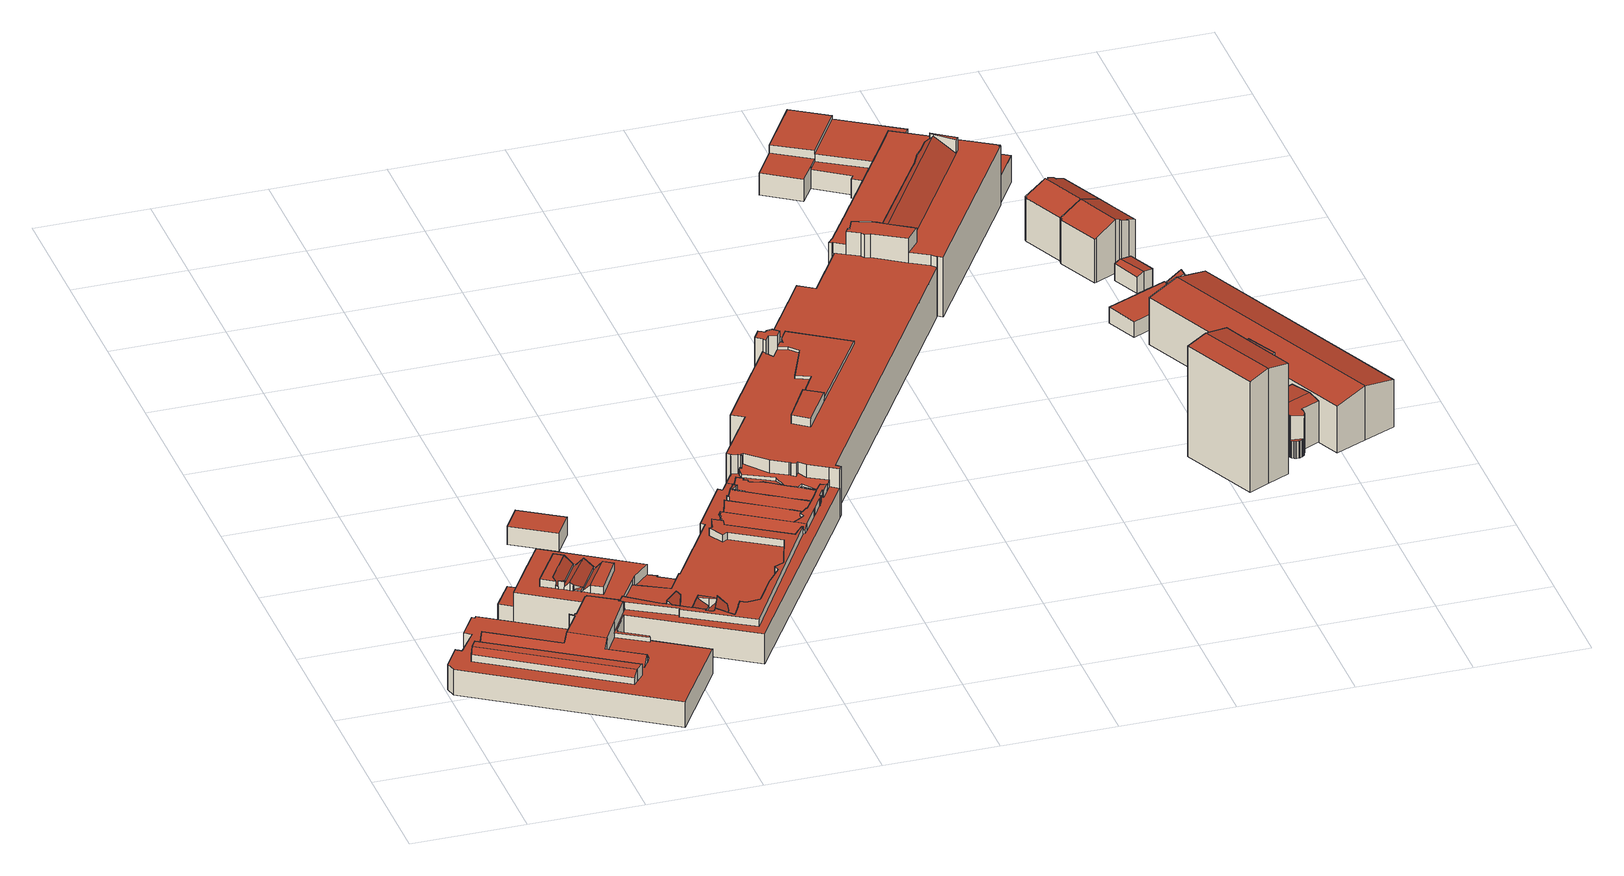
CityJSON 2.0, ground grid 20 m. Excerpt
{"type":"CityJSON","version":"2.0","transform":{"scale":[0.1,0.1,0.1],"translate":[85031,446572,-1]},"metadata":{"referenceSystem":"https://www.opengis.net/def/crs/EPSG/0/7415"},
"CityObjects":{
"building1":{"type":"Building","attributes":{"b3_dak_type":"horizontal","b3_h_dak_50p":3.51,"b3_h_dak_70p":3.52,"b3_h_dak_max":3.62,"b3_h_dak_min":3.38,"b3_h_maaiveld":0.112,"b3_kas_warenhuis":false,"b3_mutatie_ahn3_ahn4":false,"b3_opp_buitenmuur":95.27,"b3_opp_dak_plat":46.3,"b3_opp_dak_schuin":0,"b3_opp_grond":46.3,"b3_opp_scheidingsmuur":0,"b3_reconstructie_onvolledig":false,"b3_rmse_lod12":0.0266,"b3_rmse_lod13":0.0266,"b3_rmse_lod22":0.0247,"b3_val3dity_lod12":"[]","b3_val3dity_lod13":"[]","b3_val3dity_lod22":"[]","b3_volume_lod12":157.82,"b3_volume_lod13":157.82,"b3_volume_lod22":157.44,"geconstateerd":false,"oorspronkelijkbouwjaar":1960,"status":"Pand in gebruik"},"children":["building1-1"]},
"building1-1":{"type":"BuildingPart","parents":["building1"],"geometry":[{"type":"Solid","lod":"2.2","boundaries":[[[[0,1,2,3]],[[4,2,1,5]],[[6,3,2,4]],[[7,0,3,6]],[[5,1,0,7]],[[5,7,6,4]]]],"semantics":{"surfaces":[{"type":"GroundSurface"},{"type":"WallSurface","on_footprint_edge":true},{"type":"RoofSurface"}],"values":[[0,1,1,1,1,2]]}}]},
"building2":{"type":"Building","attributes":{"b3_bag_bag_overlap":0,"b3_dak_type":"slanted","b3_h_dak_50p":6.86,"b3_h_dak_70p":9.12,"b3_h_dak_max":14.12,"b3_h_dak_min":3.31,"b3_h_maaiveld":-0.195,"b3_kas_warenhuis":false,"b3_mutatie_ahn3_ahn4":false,"b3_opp_buitenmuur":5108.9,"b3_opp_dak_plat":5288.25,"b3_opp_dak_schuin":745.7,"b3_opp_grond":4323.43,"b3_opp_scheidingsmuur":15.75,"b3_reconstructie_onvolledig":false,"b3_rmse_lod12":2.94,"b3_rmse_lod13":1.24,"b3_rmse_lod22":0.216,"b3_val3dity_lod12":"[]","b3_val3dity_lod13":"[]","b3_val3dity_lod22":"[]","b3_volume_lod12":40220.3,"b3_volume_lod13":36180.84,"b3_volume_lod22":33093.93,"geconstateerd":false,"oorspronkelijkbouwjaar":1945,"status":"Pand in gebruik"},"children":["building2-1"]},
"building2-1":{"type":"BuildingPart","parents":["building2"],"geometry":[{"type":"Solid","lod":"2.2","boundaries":[[[[8,9,10,11,12,13,14,15,16,17,18,19,20,21,22,23,24,25,26,27,28,29,30,31,32,33,34,35,36,37,38,39,40,41,42,43,44,45,46,47,48,49,50,51,52,53,54,55,56,57,58,59,60,61,62,63,64,65,66,67,68,69,70,71,72,73,74,75,76,77,78,79,80,81,82,83,84,85,86,87,88,89,90,91],[92,93,94,95]],[[96,51,50,97]],[[98,24,23,99,100]],[[101,102,103,104]],[[105,58,57,106]],[[107,42,41,108]],[[108,41,40,109,110]],[[111,52,51,96]],[[97,50,49,112,113]],[[114,115,116,117,118]],[[119,120,82,81,121]],[[122,123,124,125]],[[126,30,29,127]],[[128,39,38,129]],[[130,33,32,131]],[[132,34,33,130]],[[133,35,34,132]],[[134,31,30,126]],[[135,136,137,138]],[[139,25,24,98]],[[140,141,95,94,142]],[[143,12,11,144]],[[145,20,19,146]],[[147,15,14,148]],[[149,17,16,150]],[[151,152,120,119]],[[153,154,155,156]],[[157,158,159,160]],[[161,162,79,78,163]],[[163,78,77,164]],[[165,166,63,62,167]],[[167,62,61,168]],[[168,61,60,169]],[[170,73,72,171]],[[172,74,73,170]],[[104,103,173,174]],[[164,77,76,175]],[[176,84,83,177]],[[177,83,82,120]],[[178,71,70,179]],[[179,70,69,180]],[[181,182,183,184]],[[185,186,182,181]],[[180,69,68,187]],[[188,67,66,189]],[[171,72,71,178]],[[187,68,67,188]],[[190,191,192]],[[191,190,193,194]],[[146,19,18,195,196]],[[195,18,17,149]],[[189,66,65,197]],[[197,65,64,198]],[[199,200,201,202]],[[203,204,205,206]],[[169,60,59,207]],[[208,209,210]],[[211,212,210]],[[213,214,215,216]],[[217,218,214,213]],[[219,220,221,222]],[[223,224,225,226]],[[227,228,224,223]],[[229,230,231,232]],[[232,231,220,219]],[[233,234,235,236,237]],[[238,239,240,241]],[[242,243,239,238,244]],[[245,27,26,246]],[[247,245,248,249]],[[250,53,52,111]],[[251,252,28,27,245,247]],[[253,92,95,141]],[[194,193,254]],[[129,38,37,255]],[[256,36,35,133]],[[257,255,37,36,256]],[[112,49,48,258]],[[259,260,261,262]],[[263,264,54,53,250]],[[265,266,267,268]],[[266,269,270,271]],[[272,273,274,275]],[[276,277,273,272]],[[278,279,280,281]],[[241,240,166,165]],[[282,283,284,285]],[[286,287,283,282]],[[288,289,290,291]],[[292,293,294,295]],[[296,297,293,292]],[[152,85,84,176]],[[209,208,298]],[[299,300,298]],[[301,302,303,304]],[[305,306,307,308,309]],[[308,307,310,311]],[[312,313,314,315]],[[315,314,316,317]],[[318,319,320]],[[319,318,321,322,323]],[[324,325,326,327]],[[328,329,330,331]],[[332,333,331]],[[334,335,336]],[[160,159,336]],[[337,338,339]],[[340,341,333,332]],[[342,343,344,345]],[[346,347,341,340]],[[348,349,350,106,351]],[[352,353,354,355]],[[150,16,15,147]],[[356,357,358,359]],[[311,360,361]],[[362,363,364,365]],[[366,367,368,369]],[[370,371,372,373]],[[226,225,230,229]],[[374,375,376,377]],[[375,378,350,349]],[[379,380,381,382]],[[380,383,384,385]],[[386,387,302,301]],[[388,389,390,391,392]],[[393,394,389,388]],[[394,393,346]],[[395,43,42,107]],[[396,397,398,399]],[[400,401,162,161]],[[402,80,79,162]],[[373,372,403,404]],[[405,406,407,408]],[[409,75,74,172]],[[410,411,412,413,414,415]],[[416,417,418]],[[415,414,418]],[[419,329,328]],[[420,421,419,422]],[[423,86,85,152,151]],[[222,221,424,425]],[[382,381,420]],[[426,421,420]],[[425,424,427,428]],[[417,429,430,431]],[[404,403,429,417,416]],[[432,433,434]],[[412,411,434]],[[285,284,435,436]],[[437,56,55,438]],[[438,55,54,264]],[[439,440,441,442,443]],[[443,442,401,400]],[[444,445,446,447]],[[295,294,448,449]],[[450,90,89,451]],[[451,89,88,452]],[[453,454,455,456]],[[142,94,93,457,458,459]],[[212,460,461]],[[462,463,454,453]],[[436,435,464,465]],[[433,432,387,386]],[[466,467,235,234]],[[468,469,470,471]],[[471,470,472,473]],[[474,475,335,334]],[[476,477,478,479,316]],[[144,11,10,480]],[[481,482,469,468]],[[483,484,485,486]],[[110,109,487,488]],[[109,40,39,128]],[[489,44,43,395,490]],[[490,395,488,123,122]],[[491,46,45,124]],[[125,124,45,44,489]],[[385,384,492,493]],[[493,492,494,495]],[[345,344,496,497]],[[414,413,498,499]],[[500,501,502,503]],[[237,236,367,366]],[[392,391,504]],[[505,506,228,227]],[[507,508,509,510]],[[503,502,511,508,507]],[[512,513,514]],[[514,513,515,516]],[[330,329,517]],[[518,519,347,346]],[[422,419,520,521]],[[521,520,519,518]],[[522,450,200,199]],[[523,524,289,288]],[[244,238,467,466,525]],[[526,527,528,529]],[[530,531,532]],[[529,528,532]],[[533,534,535]],[[304,303,535]],[[536,537,538,539]],[[540,541,542,538]],[[499,498,534,533,543]],[[198,64,63,166]],[[300,299,544]],[[480,10,9,545]],[[546,547,548]],[[323,322,548]],[[478,477,549]],[[148,14,13,484,483]],[[484,13,12,143]],[[377,376,550,551]],[[552,553,554]],[[351,106,57,56,437]],[[555,556,202,557]],[[399,398,556,555,558]],[[559,560,440,439]],[[560,561,562,563]],[[564,565,22,21,566]],[[567,568,565,564]],[[566,21,20,145]],[[497,496,204,203]],[[569,570,541,540]],[[113,112,571,572,573]],[[574,575,576,577]],[[475,474,578]],[[553,552,578]],[[206,205,579,580]],[[551,550,383,380,379]],[[581,582,255,257]],[[118,117,583,582,581,584]],[[123,488,487,583,117]],[[100,99,585,586]],[[99,23,22,565]],[[587,216,215,568,567]],[[459,458,216,587]],[[588,589,590,591]],[[121,81,80,402]],[[592,593,594,595]],[[596,597,598,599,600]],[[600,599,601,602]],[[603,592,604]],[[605,396,604]],[[524,523,529]],[[599,598,363,362]],[[606,607,397,396,605]],[[595,594,607,606]],[[243,242,608]],[[609,610,243]],[[184,183,611,612]],[[613,614,561,560,559]],[[525,466,614,613]],[[615,616,406,405]],[[563,562,234,233]],[[617,618,287,286]],[[619,276,279,278]],[[620,621,622,623,624]],[[458,457,136,135]],[[625,156,155,371,370,626]],[[627,628,156,625]],[[291,290,154,153,629]],[[629,153,630]],[[626,370,631,632]],[[632,631,633,628,627]],[[447,446,87,86,423]],[[321,318,634]],[[511,502,634]],[[510,509,501,500]],[[327,326,501]],[[516,515,635,313,312]],[[317,316,479,325,324]],[[636,637,638]],[[639,640,610,609]],[[641,642,537,536]],[[309,308,643]],[[365,364,644,645]],[[456,455,646,647]],[[648,649,306,305]],[[650,651,652]],[[649,648,652]],[[651,650,653]],[[654,655,656,657,658]],[[658,657,659,660]],[[258,48,47,661]],[[246,26,25,139]],[[359,358,570,569]],[[268,267,642,641]],[[662,663,664,665]],[[666,667,668,669]],[[665,664,667,666]],[[557,202,201,445,444]],[[391,390,547,546]],[[670,671,672,673]],[[673,672,674]],[[495,494,616,615]],[[628,633,527,526]],[[637,636,640,639]],[[675,676,677,678]],[[281,280,679]],[[558,555,441,440]],[[680,681,618,617]],[[175,76,75,409,682]],[[457,93,92,253]],[[196,195,141,140]],[[683,684,685,686]],[[338,337,687]],[[313,635,688]],[[689,690,691,692]],[[693,694,690,689]],[[369,368,277,276,619]],[[645,644,593,592,603]],[[428,427,378,375,374]],[[127,29,28,252]],[[678,677,252,251]],[[138,137,695,696]],[[696,695,697,698]],[[699,700,701,702,703]],[[624,623,102,101]],[[174,173,621,620]],[[572,571,260,259]],[[573,572,115,114]],[[704,586,585,218,217]],[[591,590,586,704]],[[669,668,655,654]],[[705,706,269,266,265]],[[271,270,264,263]],[[612,611,707]],[[661,47,46,491]],[[580,579,343,342]],[[660,659,706,705]],[[703,702,708,709]],[[355,354,575,574]],[[473,472,353,352]],[[682,409,186,185]],[[710,711,477,476]],[[692,691,711,710]],[[486,485,712,713,714]],[[249,248,656,655]],[[449,448,715,716]],[[698,697,701,700]],[[717,718,700,699]],[[718,719,589,588]],[[709,708,719,718,717]],[[262,261,116,115]],[[623,622,720,721]],[[431,430,411,410]],[[577,576,349,348]],[[721,720,357,356]],[[543,533,531,530]],[[597,596,722]],[[602,601,723,653]],[[360,311,310,723,601]],[[686,685,671,670]],[[465,464,463,462]],[[724,725,482,481]],[[726,727,725,724]],[[713,712,728,729]],[[714,713,727,726]],[[460,212,211,297,296]],[[716,715,681,680]],[[729,728,158,157]],[[408,407,694,693]],[[647,646,684,683]],[[275,274,730,731]],[[731,730,506,505]],[[732,91,90,450,522]],[[733,8,91,732]],[[452,88,87,446]],[[545,9,8,733]],[[207,59,58,105]],[[539,538,542,663,662]],[[584,581,676,675]],[[131,32,31,134]],[[152,176,177,120]],[[433,386,301,304]],[[488,395,107,108,110]],[[125,489,490,122]],[[519,520,419,328,331,333,341,347]],[[534,498,413,412,434,433,304,535]],[[547,390,389,394,346,340,332,734,320,319,323,548]],[[206,580,497,203]],[[583,487,109,128,129,255,582]],[[595,606,605,604,592]],[[234,562,561,614,466]],[[279,276,272,275,735,504,299,298,208,280]],[[629,630,523,288,291]],[[632,627,625,626]],[[511,634,318,320,734,332,331,330,517,736,508]],[[510,500,503,507]],[[317,324,327,737,516,312,315]],[[612,707,194,254,638,637,608,242,184]],[[642,173,103,537]],[[365,645,643,308,311,361]],[[391,546,544,299,504]],[[527,633,631,370,373,530,532,528]],[[628,526,529,523,630,153,156]],[[637,639,609,243,608]],[[679,280,208,210,212,461]],[[441,555,557,444,447,423,151,119,121,402,162,401,442],[531,533,535,303,302,387,432,434,411,430,429,403,372,371,155,154,290,289,524,529,532]],[[682,185,181,184,242,244,525,613,559,439,443,400,161,163,164,175]],[[196,140,142,459,587,567,564,566,145,146]],[[338,687,512,514,516,737,327,501,509,508,736,517,329,419,421,426,339]],[[688,635,515,513,512,687,337,339,426,420,381]],[[174,620,624,101,104]],[[218,585,99,565,568,215,214]],[[707,611,183,192,191,194]],[[116,261,260,571,112,258,661,491,124,123,117]],[[580,342,345,497]],[[186,409,172,170,171,178,179,180,187,188,189,197,198,166,240,239,243,610,640,636,638,254,193,190,192,183,182],[343,579,205,204,496,344]],[[718,588,591,704,217,213,216,458,135,138,696,698,700]],[[714,726,724,481,468,471,473,352,355,574,577,348,351,437,438,264,270,269,706,659,657,656,248,245,246,139,98,100,586,590,589,719,708,702,701,697,695,137,136,457,253,141,195,149,150,147,148,483,486]],[[709,717,699,703]],[[262,115,572,259]],[[431,410,415,418,417]],[[721,356,359,569,540,538,537,103,102,623]],[[543,530,373,404,416,418,414,499]],[[723,310,307,306,649,652,651,653]],[[360,601,599,362,365,361]],[[671,722,596,600,602,653,674,672]],[[408,693,689,692,710,476,316,314,313,688,381,380,385,493,495,615,405]],[[729,157,160,336,335,475,578,552,554,550,376,375,349,576,575,354,353,472,470,469,482,725,727,713]],[[694,407,406,616,494,492,384,383,550,554,553,578,474,334,336,159,158,728,712,485,484,143,549,477,711,691,690]],[[647,683,686,670,673,674,653,650,652,648,305,309,643,645,603,604,396,399,558,440,560,563,233,237,366,369,619,278,281,679,461,460,296,292,295,449,716,680,617,286,282,285,436,465,462,453,456]],[[731,505,227,223,226,229,232,219,222,425,428,374,377,551,379,382,420,422,521,518,346,393,388,392,504,735,275]],[[452,446,445,201,200,450,451]],[[545,733,732,522,199,202,556,398,397,607,594,593,644,364,363,598,597,722,671,685,684,646,455,454,463,464,435,284,283,287,618,681,715,448,294,293,297,211,210,209,298,300,544,546,548,322,321,634,502,501,326,325,479,478,549,143,144,480]],[[207,105,106,350,378,427,424,221,220,231,230,225,224,228,506,730,274,273,277,368,367,236,235,467,238,241,165,167,168,169]],[[539,662,665,666,669,654,658,660,705,265,268,641,536]],[[584,675,678,251,247,249,655,668,667,664,663,542,541,570,358,357,720,622,621,173,642,267,266,271,263,250,111,96,97,113,573,114,118]],[[131,134,126,127,252,677,676,581,257,256,133,132,130]]]],"semantics":{"surfaces":[{"type":"GroundSurface"},{"type":"WallSurface","on_footprint_edge":true},{"type":"WallSurface","on_footprint_edge":false},{"type":"RoofSurface"}],"values":[[0,1,1,2,1,1,1,1,1,2,1,2,1,1,1,1,1,1,2,1,1,1,1,1,1,2,2,2,1,1,1,1,1,1,1,2,1,1,1,1,1,2,2,1,1,1,1,2,2,1,1,1,1,2,2,1,2,2,2,2,2,2,2,2,2,2,2,2,1,2,1,1,1,2,1,1,1,1,2,1,2,2,2,2,2,2,2,2,2,2,2,1,2,2,2,2,2,2,2,2,2,2,2,2,2,2,2,2,2,2,2,2,1,2,2,2,2,2,2,2,2,2,2,2,2,2,2,1,2,2,1,2,2,1,2,2,2,2,2,1,2,2,2,2,2,2,2,2,2,1,1,2,2,2,2,1,1,2,1,2,2,2,2,2,2,2,2,2,1,2,2,2,1,1,2,1,1,2,2,2,2,2,2,2,2,2,2,2,2,2,2,2,2,2,2,2,2,2,2,2,2,2,2,2,1,2,1,2,2,2,1,1,2,2,1,2,2,2,2,1,2,1,2,2,2,2,2,2,2,2,2,2,2,2,1,2,2,2,1,2,2,2,2,2,2,2,2,2,2,2,2,2,2,2,2,2,2,2,2,2,2,2,2,2,2,1,2,2,2,2,2,2,2,2,2,2,2,2,2,2,2,2,2,2,1,1,2,2,2,2,2,2,2,2,2,2,2,2,2,2,2,2,1,1,2,2,2,2,2,2,2,2,2,1,2,2,2,2,2,2,2,2,2,2,2,2,2,2,1,2,2,2,2,2,2,2,2,2,2,2,2,2,2,2,2,2,2,2,2,2,2,2,2,2,2,2,2,2,2,2,2,2,2,2,2,2,1,1,1,1,1,2,2,1,3,3,3,3,3,3,3,3,3,3,3,3,3,3,3,3,3,3,3,3,3,3,3,3,3,3,3,3,3,3,3,3,3,3,3,3,3,3,3,3,3,3,3,3,3,3,3,3,3,3,3,3,3,3,3,3,3]]}}]},
"building3":{"type":"Building","attributes":{"b3_bag_bag_overlap":0,"b3_dak_type":"multiple horizontal","b3_h_dak_50p":20.78,"b3_h_dak_70p":20.96,"b3_h_dak_max":21.38,"b3_h_dak_min":4.72,"b3_h_maaiveld":-0.531,"b3_kas_warenhuis":false,"b3_mutatie_ahn3_ahn4":false,"b3_opp_buitenmuur":853.17,"b3_opp_dak_plat":0,"b3_opp_dak_schuin":128.66,"b3_opp_grond":125.89,"b3_opp_scheidingsmuur":129.77,"b3_reconstructie_onvolledig":false,"b3_rmse_lod12":1.94,"b3_rmse_lod13":1.94,"b3_rmse_lod22":1.86,"b3_val3dity_lod12":"[]","b3_val3dity_lod13":"[]","b3_val3dity_lod22":"[]","b3_volume_lod12":2707.08,"b3_volume_lod13":2707.08,"b3_volume_lod22":2681.35,"geconstateerd":false,"oorspronkelijkbouwjaar":1948,"status":"Pand in gebruik"},"children":["building3-1"]},
"building3-1":{"type":"BuildingPart","parents":["building3"],"geometry":[{"type":"Solid","lod":"2.2","boundaries":[[[[738,739,740,741,742,743,744]],[[745,739,738,746]],[[747,740,739,745]],[[746,738,744,748]],[[748,744,743,749]],[[750,741,740,747]],[[749,743,742,751]],[[751,742,741,750]],[[751,746,748,749]],[[746,751,750,747,745]]]],"semantics":{"surfaces":[{"type":"GroundSurface"},{"type":"WallSurface","on_footprint_edge":true},{"type":"RoofSurface"}],"values":[[0,1,1,1,1,1,1,1,2,2]]}}]},
"building4":{"type":"Building","attributes":{"b3_bag_bag_overlap":0,"b3_dak_type":"slanted","b3_h_dak_50p":7.88,"b3_h_dak_70p":7.99,"b3_h_dak_max":20.52,"b3_h_dak_min":-0.36,"b3_h_maaiveld":-0.444,"b3_kas_warenhuis":false,"b3_mutatie_ahn3_ahn4":false,"b3_opp_buitenmuur":261.48,"b3_opp_dak_plat":1.19,"b3_opp_dak_schuin":69.93,"b3_opp_grond":69.77,"b3_opp_scheidingsmuur":183.61,"b3_reconstructie_onvolledig":false,"b3_rmse_lod12":2.71,"b3_rmse_lod13":1,"b3_rmse_lod22":0.951,"b3_val3dity_lod12":"[]","b3_val3dity_lod13":"[]","b3_val3dity_lod22":"[]","b3_volume_lod12":587.73,"b3_volume_lod13":613.13,"b3_volume_lod22":599.17,"geconstateerd":false,"oorspronkelijkbouwjaar":1948,"status":"Pand in gebruik"},"children":["building4-1"]},
"building4-1":{"type":"BuildingPart","parents":["building4"],"geometry":[{"type":"Solid","lod":"2.2","boundaries":[[[[752,753,754,755,756,757,758,759,760,761,762,763,764,765,766,767,768,769,770,771,772,773,774,775,776,777,778,779]],[[780,772,771,781]],[[782,777,776,783,784]],[[784,783,785,786]],[[787,752,779,788]],[[789,766,765,790]],[[791,773,772,780]],[[781,771,770,792]],[[793,769,768,794]],[[794,768,767,795]],[[792,770,769,793]],[[795,767,766,789]],[[790,765,764,796]],[[796,764,763,797]],[[797,763,762,798]],[[799,800,801,802]],[[803,759,758,804]],[[804,758,757,805]],[[805,757,756,806]],[[806,756,755,807]],[[783,776,775,808]],[[809,810,778,777,782]],[[811,754,753,812]],[[807,755,754,811]],[[808,775,774,813,814]],[[813,774,773,791]],[[814,813,800,799]],[[798,762,761,801]],[[802,801,761,760,815]],[[815,760,759,803]],[[788,779,778,810]],[[786,785,816,817]],[[817,816,810,809]],[[812,753,752,787]],[[798,801,800,813,791,780,781,792,793,794,795,789,790,796,797]],[[817,809,782,784,786]],[[812,785,783,808,814,799,802,815,803,804,805,806,807,811]],[[812,787,788,810,816,785]]]],"semantics":{"surfaces":[{"type":"GroundSurface"},{"type":"WallSurface","on_footprint_edge":true},{"type":"WallSurface","on_footprint_edge":false},{"type":"RoofSurface"}],"values":[[0,1,1,2,1,1,1,1,1,1,1,1,1,1,1,2,1,1,1,1,1,1,1,1,1,1,2,1,1,1,1,2,2,1,3,3,3,3]]}}]},
"building5":{"type":"Building","attributes":{"b3_bag_bag_overlap":0,"b3_dak_type":"multiple horizontal","b3_h_dak_50p":2.64,"b3_h_dak_70p":2.65,"b3_h_dak_max":9.93,"b3_h_dak_min":2.24,"b3_h_maaiveld":-0.312,"b3_kas_warenhuis":false,"b3_mutatie_ahn3_ahn4":false,"b3_opp_buitenmuur":146.35,"b3_opp_dak_plat":76.47,"b3_opp_dak_schuin":2.38,"b3_opp_grond":82.4,"b3_opp_scheidingsmuur":35.59,"b3_reconstructie_onvolledig":false,"b3_rmse_lod12":1.14,"b3_rmse_lod13":0.0811,"b3_rmse_lod22":0.0695,"b3_val3dity_lod12":"[]","b3_val3dity_lod13":"[]","b3_val3dity_lod22":"[]","b3_volume_lod12":244.06,"b3_volume_lod13":257.03,"b3_volume_lod22":255.2,"geconstateerd":false,"oorspronkelijkbouwjaar":1967,"status":"Pand in gebruik"},"children":["building5-1"]},
"building5-1":{"type":"BuildingPart","parents":["building5"],"geometry":[{"type":"Solid","lod":"2.2","boundaries":[[[[818,819,820,821,822,823,824,825,826,827]],[[828,819,818,829]],[[829,818,827,830]],[[830,827,826,831]],[[832,823,822,833,834]],[[834,833,835,836]],[[831,826,825,835]],[[837,824,823,832]],[[838,821,820,839]],[[839,820,819,828]],[[833,822,821,838]],[[836,835,825,824,837]],[[833,838,839,828,829,830,831,835]],[[836,837,832,834]]]],"semantics":{"surfaces":[{"type":"GroundSurface"},{"type":"WallSurface","on_footprint_edge":true},{"type":"WallSurface","on_footprint_edge":false},{"type":"RoofSurface"}],"values":[[0,1,1,1,1,2,1,1,1,1,1,1,3,3]]}}]},
"building6":{"type":"Building","attributes":{"b3_bag_bag_overlap":0,"b3_bouwlagen":3,"b3_dak_type":"slanted","b3_h_dak_50p":9.13,"b3_h_dak_70p":9.49,"b3_h_dak_max":11.02,"b3_h_dak_min":8.21,"b3_h_maaiveld":0.082,"b3_kas_warenhuis":false,"b3_mutatie_ahn3_ahn4":false,"b3_opp_buitenmuur":224.96,"b3_opp_dak_plat":0,"b3_opp_dak_schuin":78.48,"b3_opp_grond":73.05,"b3_opp_scheidingsmuur":76.94,"b3_reconstructie_onvolledig":false,"b3_rmse_lod12":0.633,"b3_rmse_lod13":0.633,"b3_rmse_lod22":0.164,"b3_val3dity_lod12":"[]","b3_val3dity_lod13":"[]","b3_val3dity_lod22":"[]","b3_volume_lod12":686.83,"b3_volume_lod13":686.83,"b3_volume_lod22":661.42,"geconstateerd":false,"oorspronkelijkbouwjaar":1957,"status":"Pand in gebruik"},"children":["building6-1"]},
"building6-1":{"type":"BuildingPart","parents":["building6"],"geometry":[{"type":"Solid","lod":"2.2","boundaries":[[[[840,841,842,843,844,845,846,847,848,849,850,851]],[[852,850,849,853]],[[854,844,843,855]],[[856,845,844,854]],[[853,849,848,857]],[[857,848,847,858]],[[859,840,851,860]],[[858,847,846,861]],[[861,846,845,856]],[[855,843,842,862]],[[862,842,841,863]],[[860,851,850,852]],[[863,841,840,859]],[[861,856,854,855,852,853,857,858]],[[863,859,860,852,855,862]]]],"semantics":{"surfaces":[{"type":"GroundSurface"},{"type":"WallSurface","on_footprint_edge":true},{"type":"RoofSurface"}],"values":[[0,1,1,1,1,1,1,1,1,1,1,1,1,2,2]]}}]},
"building7":{"type":"Building","attributes":{"b3_bag_bag_overlap":0,"b3_bouwlagen":3,"b3_dak_type":"slanted","b3_h_dak_50p":9.09,"b3_h_dak_70p":9.48,"b3_h_dak_max":11.07,"b3_h_dak_min":4.92,"b3_h_maaiveld":-0.1,"b3_kas_warenhuis":false,"b3_mutatie_ahn3_ahn4":false,"b3_opp_buitenmuur":237.75,"b3_opp_dak_plat":0,"b3_opp_dak_schuin":80.8,"b3_opp_grond":75.76,"b3_opp_scheidingsmuur":76.94,"b3_reconstructie_onvolledig":false,"b3_rmse_lod12":0.963,"b3_rmse_lod13":0.963,"b3_rmse_lod22":0.482,"b3_val3dity_lod12":"[]","b3_val3dity_lod13":"[]","b3_val3dity_lod22":"[]","b3_volume_lod12":725.75,"b3_volume_lod13":725.75,"b3_volume_lod22":697.73,"geconstateerd":false,"oorspronkelijkbouwjaar":1957,"status":"Pand in gebruik"},"children":["building7-1"]},
"building7-1":{"type":"BuildingPart","parents":["building7"],"geometry":[{"type":"Solid","lod":"2.2","boundaries":[[[[864,865,866,867,868,869,870,871,872,873,874,875,876,877]],[[878,869,868,853]],[[853,868,867,852]],[[852,867,866,860]],[[879,870,869,878]],[[880,865,864,881]],[[882,875,874,883]],[[884,872,871,885]],[[886,873,872,884]],[[887,877,876,888]],[[885,871,870,879]],[[883,874,873,886]],[[860,866,865,880]],[[888,876,875,882]],[[881,864,877,887]],[[883,886,884,885,879,878,853,852,882]],[[881,887,888,882,852,860,880]]]],"semantics":{"surfaces":[{"type":"GroundSurface"},{"type":"WallSurface","on_footprint_edge":true},{"type":"RoofSurface"}],"values":[[0,1,1,1,1,1,1,1,1,1,1,1,1,1,1,2,2]]}}]},
"building8":{"type":"Building","attributes":{"b3_dak_type":"slanted","b3_h_dak_50p":3.09,"b3_h_dak_70p":3.2,"b3_h_dak_max":3.63,"b3_h_dak_min":2.81,"b3_h_maaiveld":-0.342,"b3_kas_warenhuis":false,"b3_mutatie_ahn3_ahn4":false,"b3_opp_buitenmuur":58.78,"b3_opp_dak_plat":0,"b3_opp_dak_schuin":19.23,"b3_opp_grond":18.69,"b3_opp_scheidingsmuur":0,"b3_reconstructie_onvolledig":false,"b3_rmse_lod12":0.194,"b3_rmse_lod13":0.194,"b3_rmse_lod22":0.0918,"b3_val3dity_lod12":"[]","b3_val3dity_lod13":"[]","b3_val3dity_lod22":"[]","b3_volume_lod12":66.42,"b3_volume_lod13":66.42,"b3_volume_lod22":64.23,"geconstateerd":false,"oorspronkelijkbouwjaar":1987,"status":"Pand in gebruik"},"children":["building8-1"]},
"building8-1":{"type":"BuildingPart","parents":["building8"],"geometry":[{"type":"Solid","lod":"2.2","boundaries":[[[[889,890,891,892,893,894,895,896]],[[897,895,894,898]],[[899,891,890,900]],[[901,893,892,902]],[[902,892,891,899]],[[898,894,893,901]],[[903,896,895,897]],[[904,889,896,903]],[[900,890,889,904]],[[902,899,900,901]],[[900,904,903,897,898,901]]]],"semantics":{"surfaces":[{"type":"GroundSurface"},{"type":"WallSurface","on_footprint_edge":true},{"type":"RoofSurface"}],"values":[[0,1,1,1,1,1,1,1,1,2,2]]}}]},
"building9":{"type":"Building","attributes":{"b3_bag_bag_overlap":0,"b3_dak_type":"multiple horizontal","b3_h_dak_50p":9.01,"b3_h_dak_70p":9.3,"b3_h_dak_max":9.89,"b3_h_dak_min":2.55,"b3_h_maaiveld":-0.503,"b3_kas_warenhuis":false,"b3_mutatie_ahn3_ahn4":false,"b3_opp_buitenmuur":944.55,"b3_opp_dak_plat":0,"b3_opp_dak_schuin":568.86,"b3_opp_grond":554.86,"b3_opp_scheidingsmuur":89.44,"b3_reconstructie_onvolledig":false,"b3_rmse_lod12":0.573,"b3_rmse_lod13":0.573,"b3_rmse_lod22":0.268,"b3_val3dity_lod12":"[]","b3_val3dity_lod13":"[]","b3_val3dity_lod22":"[]","b3_volume_lod12":5444.27,"b3_volume_lod13":5444.27,"b3_volume_lod22":5283.16,"geconstateerd":false,"oorspronkelijkbouwjaar":1947,"status":"Pand in gebruik"},"children":["building9-1"]},
"building9-1":{"type":"BuildingPart","parents":["building9"],"geometry":[{"type":"Solid","lod":"2.2","boundaries":[[[[905,906,907,908,909,910]],[[911,907,906,912]],[[913,910,909,914]],[[914,909,908,915]],[[915,908,907,911]],[[916,905,910,913]],[[912,906,905,916]],[[915,911,913,914]],[[912,916,913,911]]]],"semantics":{"surfaces":[{"type":"GroundSurface"},{"type":"WallSurface","on_footprint_edge":true},{"type":"RoofSurface"}],"values":[[0,1,1,1,1,1,1,2,2]]}}]}
},
"vertices":[
[229,626,11],[257,671,11],[330,625,11],[302,580,11],[330,625,45],[257,671,45],[302,580,45],[229,626,45],
[526,506,8],[519,511,8],[578,604,8],[585,599,8],[597,617,8],[612,640,8],[613,642,8],[606,647,8],[670,746,8],[649,759,8],[758,930,8],[747,937,8],[758,955,8],[769,948,8],[771,951,8],[788,977,8],[872,1108,8],[900,1090,8],[960,1184,8],[957,1186,8],[952,1189,8],[943,1194,8],[1021,1315,8],[1031,1308,8],[1088,1397,8],[1083,1400,8],[1084,1402,8],[1104,1433,8],[1109,1430,8],[1127,1457,8],[1084,1484,8],[1090,1493,8],[1031,1532,8],[1008,1498,8],[946,1539,8],[980,1593,8],[1042,1690,8],[1105,1649,8],[1211,1582,8],[1192,1552,8],[1345,1454,8],[1307,1393,8],[1305,1390,8],[1307,1390,8],[1114,1089,8],[1106,1095,8],[1105,1093,8],[763,559,8],[771,553,8],[766,545,8],[514,152,8],[316,279,8],[290,237,8],[292,236,8],[290,234,8],[335,205,8],[424,148,8],[332,4,8],[7,213,8],[3,232,8],[28,272,8],[38,265,8],[69,310,8],[57,318,8],[84,360,8],[89,357,8],[91,361,8],[223,277,8],[230,272,8],[232,275,8],[234,274,8],[264,321,8],[264,322,8],[164,386,8],[164,388,8],[142,402,8],[173,450,8],[195,436,8],[239,504,8],[395,404,8],[410,395,8],[408,393,8],[439,374,8],[441,373,8],[770,910,8],[782,929,8],[769,934,8],[762,923,8],[1307,1390,120],[1305,1390,120],[872,1108,101],[788,977,59],[788,977,101],[1197,1422,145],[1197,1422,135],[1202,1417,143],[1202,1417,145],[514,152,65],[766,545,65],[946,1539,49],[1008,1498,49],[1031,1532,44],[1031,1532,49],[1114,1089,120],[1307,1393,58],[1307,1393,120],[1225,1444,120],[1225,1444,74],[1225,1444,58],[1149,1490,58],[1149,1490,120],[164,388,72],[164,388,45],[164,386,72],[1045,1554,65],[1045,1554,58],[1105,1649,58],[1105,1649,64],[1021,1315,45],[943,1194,45],[1090,1493,44],[1084,1484,44],[1083,1400,46],[1088,1397,46],[1084,1402,46],[1104,1433,46],[1031,1308,46],[799,923,106],[799,923,101],[813,907,101],[813,907,106],[900,1090,101],[762,923,125],[762,923,101],[769,934,126],[597,617,64],[585,599,64],[758,955,125],[747,937,125],[606,647,101],[613,642,101],[649,759,101],[670,746,101],[195,436,72],[195,436,45],[232,377,79],[232,377,72],[235,375,72],[235,375,76],[625,625,71],[625,625,65],[674,596,66],[674,596,73],[264,321,84],[264,321,72],[234,274,84],[232,275,84],[335,205,64],[335,205,56],[290,234,64],[292,236,64],[290,237,64],[89,357,55],[84,360,55],[91,361,55],[1232,1390,120],[1232,1390,145],[230,272,84],[173,450,45],[142,402,45],[57,318,55],[69,310,55],[38,265,56],[230,268,84],[230,268,55],[202,225,56],[202,225,84],[222,274,84],[222,274,55],[28,272,56],[3,232,56],[7,213,56],[84,300,55],[84,300,56],[187,235,56],[78,288,55],[78,288,71],[758,930,101],[758,930,125],[332,4,56],[424,148,56],[414,334,64],[414,334,53],[357,364,53],[357,364,64],[42,229,69],[42,229,56],[271,81,56],[271,81,68],[316,279,64],[550,491,63],[550,491,64],[550,489,64],[550,487,64],[550,487,66],[796,939,106],[796,939,59],[791,943,59],[791,943,106],[797,952,106],[797,952,59],[723,513,78],[723,513,65],[722,514,65],[722,514,78],[718,503,78],[718,503,65],[719,503,65],[719,503,78],[703,479,78],[703,479,65],[723,511,78],[723,511,65],[724,512,65],[724,512,78],[322,294,78],[322,294,66],[322,294,64],[401,249,64],[401,249,78],[284,231,64],[284,231,55],[335,199,56],[335,199,64],[259,188,84],[259,188,56],[284,231,84],[957,1186,101],[960,1184,101],[957,1186,120],[958,1187,101],[958,1187,120],[1106,1095,120],[952,1189,120],[952,1189,45],[770,910,101],[71,275,56],[1127,1457,44],[1109,1430,46],[1127,1457,46],[1345,1454,58],[1282,1468,74],[1282,1468,58],[1236,1463,58],[1236,1463,74],[1105,1093,120],[1105,1093,101],[1066,1120,147],[1066,1120,120],[1088,1147,120],[1088,1147,147],[1066,1120,101],[1097,1102,101],[1097,1102,120],[670,428,71],[670,428,65],[675,436,65],[675,436,78],[667,430,71],[667,430,65],[665,431,78],[665,431,71],[657,422,63],[657,422,78],[589,316,78],[589,316,65],[563,284,65],[563,284,78],[586,326,78],[586,326,65],[254,460,86],[254,460,73],[209,391,72],[209,391,86],[528,473,78],[528,473,64],[521,471,64],[521,471,78],[534,497,78],[534,497,64],[551,493,64],[554,515,78],[554,515,64],[339,402,86],[339,402,72],[323,413,72],[323,413,86],[441,234,78],[441,234,64],[437,236,60],[437,236,64],[437,236,78],[455,264,59],[455,264,64],[603,584,77],[603,584,64],[605,586,65],[605,586,77],[599,589,65],[599,589,78],[571,547,77],[571,547,78],[581,540,78],[571,547,64],[571,546,64],[571,546,78],[595,582,78],[595,582,64],[591,577,64],[591,577,78],[679,494,66],[679,494,64],[679,494,62],[675,493,66],[663,487,78],[663,487,65],[688,568,66],[688,568,61],[683,579,66],[644,540,78],[644,540,77],[664,528,77],[666,485,78],[666,485,65],[291,103,78],[291,103,56],[55,253,56],[55,253,78],[681,475,78],[681,475,65],[751,555,101],[751,555,78],[751,555,65],[766,545,101],[697,588,101],[697,588,77],[704,583,77],[704,583,101],[1178,1408,127],[1178,1408,120],[1168,1398,120],[1168,1398,124],[455,264,78],[438,272,78],[442,279,78],[442,279,64],[437,272,64],[437,272,78],[399,246,78],[399,246,64],[512,177,65],[512,177,78],[244,370,76],[244,370,72],[252,365,72],[252,365,87],[744,544,78],[744,544,68],[737,545,66],[737,545,78],[744,544,65],[723,533,78],[723,533,77],[712,514,63],[712,514,78],[723,533,66],[706,544,66],[706,544,77],[300,337,86],[300,337,72],[678,461,78],[678,461,68],[669,455,62],[669,455,65],[669,455,78],[675,471,78],[675,471,73],[980,1593,49],[385,269,78],[385,269,64],[375,275,64],[375,275,78],[265,320,84],[265,320,72],[264,322,72],[257,362,72],[257,362,83],[648,582,78],[648,582,65],[639,586,65],[639,586,76],[223,277,55],[268,356,74],[268,356,72],[268,356,69],[275,366,69],[275,366,72],[275,366,74],[258,363,82],[258,363,74],[272,366,74],[694,487,66],[704,502,78],[704,502,77],[694,487,78],[239,504,73],[731,528,65],[731,528,78],[672,523,77],[733,526,65],[733,526,78],[258,363,72],[258,362,72],[258,362,74],[281,348,72],[281,348,86],[270,355,72],[534,237,65],[534,237,78],[771,553,101],[763,559,101],[312,295,84],[312,295,78],[312,295,72],[267,323,72],[267,323,84],[364,374,72],[364,374,53],[395,404,53],[395,404,72],[536,445,64],[536,445,78],[439,374,53],[408,393,53],[410,395,53],[494,230,78],[494,230,65],[493,228,65],[493,228,78],[782,929,101],[782,929,106],[782,929,126],[550,487,78],[548,475,78],[500,241,78],[500,241,65],[509,235,65],[509,235,78],[318,288,66],[318,288,64],[667,606,101],[667,606,77],[694,590,77],[694,590,101],[696,589,78],[696,589,101],[693,566,66],[693,566,62],[610,608,79],[610,608,65],[610,608,64],[599,589,64],[578,604,64],[632,638,101],[632,638,82],[612,640,101],[612,640,65],[623,639,65],[623,639,101],[1045,1554,44],[1045,1554,49],[1042,1690,64],[980,1593,64],[1211,1582,58],[707,544,66],[707,544,78],[680,561,65],[680,561,77],[46,238,56],[46,238,78],[308,418,68],[308,418,72],[579,559,78],[579,559,64],[578,557,64],[578,557,78],[657,448,78],[701,476,78],[701,476,65],[582,555,77],[582,555,63],[581,558,64],[581,558,78],[578,557,63],[611,563,77],[611,563,76],[611,563,78],[594,575,76],[594,575,78],[669,499,63],[689,483,78],[689,483,66],[691,482,66],[691,482,78],[439,374,64],[269,450,86],[269,450,72],[318,288,84],[253,395,72],[253,395,68],[282,441,67],[282,441,72],[296,431,87],[296,431,72],[286,438,72],[310,422,72],[310,422,67],[313,420,72],[1047,1175,146],[1047,1175,142],[1033,1185,125],[1033,1185,146],[1148,1360,127],[1148,1360,120],[1033,1185,120],[310,422,73],[556,528,64],[519,511,64],[563,523,64],[563,523,61],[564,528,64],[600,615,64],[733,547,66],[733,547,78],[709,568,70],[709,568,66],[730,549,66],[324,313,72],[324,313,64],[357,364,72],[324,313,78],[314,294,84],[314,294,78],[314,294,65],[317,297,65],[317,297,78],[771,951,126],[771,951,60],[769,948,125],[781,952,126],[781,952,59],[1154,1367,129],[1154,1367,120],[1269,1417,58],[1269,1417,74],[1269,1417,120],[708,587,101],[708,587,81],[719,575,77],[719,575,101],[702,567,66],[278,89,56],[278,89,78],[1128,1456,46],[1128,1456,44],[1149,1490,45],[1128,1456,120],[802,960,58],[802,960,101],[791,943,126],[906,908,106],[906,908,101],[809,971,101],[809,971,106],[403,257,67],[403,257,64],[417,295,64],[417,295,74],[482,253,69],[482,253,65],[468,262,64],[468,262,78],[468,262,82],[467,259,78],[467,259,81],[403,257,78],[392,264,78],[385,269,84],[411,299,80],[411,299,64],[252,177,71],[317,151,57],[317,151,56],[197,218,65],[197,218,76],[311,292,84],[311,292,65],[655,578,77],[655,578,65],[604,334,78],[604,334,65],[667,430,78],[1237,1397,145],[1237,1397,120],[1198,1424,120],[1198,1424,135],[1198,1424,145],[235,375,87],[244,370,86],[240,376,86],[240,376,73],[232,377,86],[231,391,86],[244,376,72],[244,376,86],[240,376,68],[578,556,64],[603,584,63],[311,139,56],[311,139,71],[302,126,56],[312,140,69],[312,140,56],[1080,1152,147],[1080,1152,120],[422,246,78],[421,246,64],[421,246,78],[493,227,65],[493,227,78],[439,230,78],[439,230,64],[452,225,78],[452,225,79],[451,225,78],[455,232,78],[977,1175,145],[977,1175,120],[977,1175,101],[998,1163,101],[998,1163,145],[1002,1157,101],[1002,1157,145],[1192,1552,58],[1025,1190,146],[1025,1190,120],[994,1201,120],[994,1201,145],[985,1181,145],[985,1181,120],[982,1182,120],[982,1182,145],[468,218,78],[468,218,65],[467,219,66],[467,219,78],[456,232,78],[998,1255,120],[998,1255,46],[962,1200,45],[962,1200,120],[648,411,78],[625,399,78],[625,399,65],[223,277,84],[480,204,78],[480,204,65],[479,205,65],[479,205,78],[624,554,77],[610,580,64],[626,596,77],[626,596,65],[620,599,65],[620,599,77],[626,593,76],[626,593,65],[782,834,101],[782,834,107],[806,823,101],[806,823,107],[776,773,117],[776,773,107],[776,773,101],[734,704,101],[734,704,117],[802,960,106],[1012,1154,146],[1012,1154,101],[194,214,71],[761,684,101],[761,684,117],[621,601,79],[621,601,65],[626,636,65],[626,636,79],[626,636,101],[545,450,64],[545,450,78],[806,754,117],[806,754,107],[806,754,101],[1191,1429,120],[1191,1429,126],[480,238,65],[467,259,73],[629,638,101],[629,638,82],[628,632,101],[628,632,77],[624,633,65],[624,633,76],[700,475,65],[700,475,78],[441,373,64],[526,506,64],[662,487,78],[663,444,78],[587,551,63],[592,576,78],
[1396,579,5],[1437,597,5],[1455,556,5],[1498,461,5],[1458,443,5],[1422,426,5],[1360,563,5],[1437,597,214],[1396,579,222],[1455,556,214],[1360,563,213],[1422,426,213],[1498,461,214],[1458,443,222],
[1548,598,6],[1565,559,6],[1574,539,6],[1540,523,6],[1542,520,6],[1542,517,6],[1542,514,6],[1541,511,6],[1540,508,6],[1539,507,6],[1538,506,6],[1536,504,6],[1535,503,6],[1534,503,6],[1531,502,6],[1530,502,6],[1528,502,6],[1525,502,6],[1522,503,6],[1520,504,6],[1518,506,6],[1517,508,6],[1516,510,6],[1515,512,6],[1487,499,6],[1482,497,6],[1457,552,6],[1455,556,6],[1518,506,37],[1520,504,38],[1482,497,213],[1487,499,84],[1487,499,215],[1477,519,90],[1477,519,214],[1548,598,86],[1455,556,86],[1531,502,38],[1534,503,38],[1517,508,37],[1522,503,38],[1525,502,38],[1528,502,38],[1530,502,38],[1535,503,38],[1536,504,38],[1538,506,38],[1517,511,83],[1517,511,37],[1539,507,38],[1539,507,80],[1541,511,81],[1542,514,81],[1542,517,82],[1542,520,83],[1540,523,84],[1515,512,84],[1457,552,213],[1457,552,87],[1574,539,84],[1565,559,90],[1516,510,37],[1516,510,83],[1540,508,80],[1460,554,87],[1460,554,214],
[1364,992,7],[1473,1041,7],[1497,986,7],[1463,971,7],[1472,950,7],[1476,944,7],[1442,929,7],[1441,931,7],[1430,956,7],[1389,937,7],[1473,1041,36],[1364,992,37],[1389,937,36],[1430,956,36],[1476,944,106],[1472,950,36],[1472,950,112],[1441,931,36],[1441,931,105],[1442,929,103],[1463,971,36],[1497,986,36],
[1311,1268,11],[1312,1268,11],[1311,1271,11],[1350,1288,11],[1358,1291,11],[1357,1296,11],[1369,1302,11],[1371,1297,11],[1387,1305,11],[1423,1227,11],[1385,1210,11],[1345,1192,11],[1385,1210,110],[1423,1227,93],[1358,1291,106],[1350,1288,110],[1357,1296,106],[1387,1305,93],[1371,1297,101],[1311,1268,92],[1345,1192,92],[1369,1302,100],[1311,1271,93],[1312,1268,93],
[1344,1188,9],[1347,1189,9],[1345,1192,9],[1385,1210,9],[1423,1227,9],[1440,1190,9],[1458,1149,9],[1441,1142,9],[1443,1137,9],[1429,1131,9],[1427,1136,9],[1420,1133,9],[1381,1114,9],[1378,1113,9],[1440,1190,93],[1458,1149,93],[1347,1189,92],[1344,1188,91],[1420,1133,110],[1427,1136,107],[1443,1137,101],[1441,1142,101],[1429,1131,107],[1378,1113,91],[1381,1114,92],
[1464,1078,7],[1447,1070,7],[1434,1064,7],[1412,1114,7],[1423,1119,7],[1444,1128,7],[1465,1079,7],[1464,1079,7],[1465,1079,40],[1444,1128,39],[1434,1064,38],[1447,1070,43],[1423,1119,43],[1412,1114,39],[1464,1079,40],[1464,1078,40],
[1517,962,5],[1704,549,5],[1648,524,5],[1593,499,5],[1406,912,5],[1461,937,5],[1648,524,107],[1704,549,94],[1461,937,107],[1406,912,93],[1593,499,93],[1517,962,94]
]}
